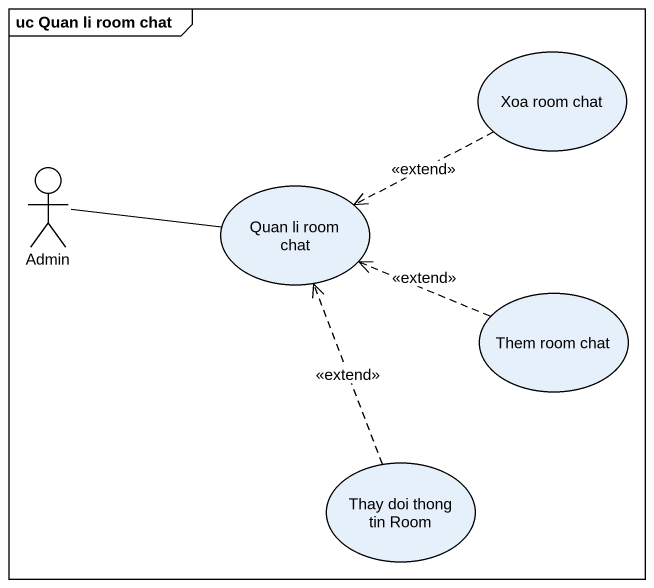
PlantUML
@startuml
mainframe uc Quan li room chat
usecase "Xoa room chat" as Xoa_room_chat
actor Admin
usecase "Quan li room chat" as Quan_li_room_chat
usecase "Them room chat" as Them_room_chat
usecase "Thay doi thong tin Room" as Thay_doi_thong_tin_Room
Xoa_room_chat .left.> Quan_li_room_chat : <<extend>>
Admin -right- Quan_li_room_chat
Them_room_chat .left.> Quan_li_room_chat : <<extend>>
Thay_doi_thong_tin_Room .up.> Quan_li_room_chat : <<extend>>
@enduml
